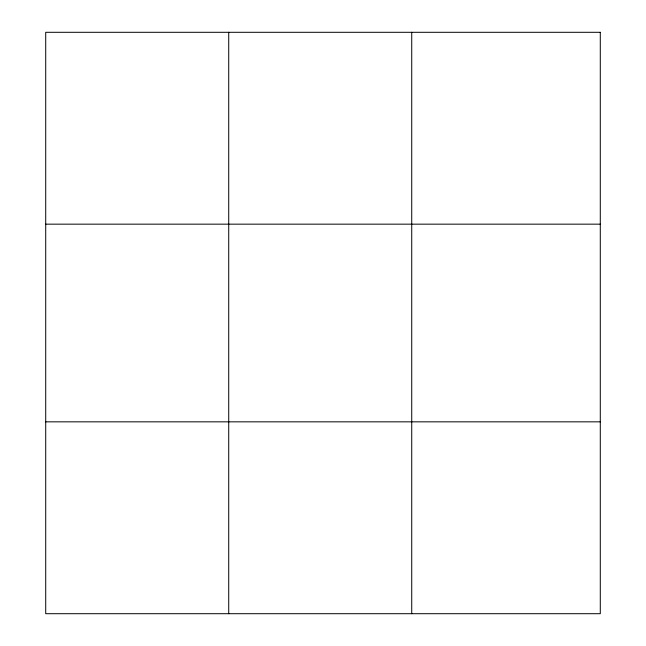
<?xml version="1.0" encoding="UTF-8"?>
<svg xmlns="http://www.w3.org/2000/svg" width="646" height="646" viewBox="0 0 646 646"><rect width="100%" height="100%" fill="white"/><g stroke="black" fill="none" stroke-linecap="round" stroke-linejoin="round"><path stroke-width="0.97" d="M228.724 32.3L228.724 613.7M411.728 32.3L411.728 613.7M45.713 224.162L600.287 224.162M45.713 421.838L600.287 421.838M600.287 32.3L600.287 613.7L45.713 613.7L45.713 32.3L600.287 32.3"/></g></svg>
